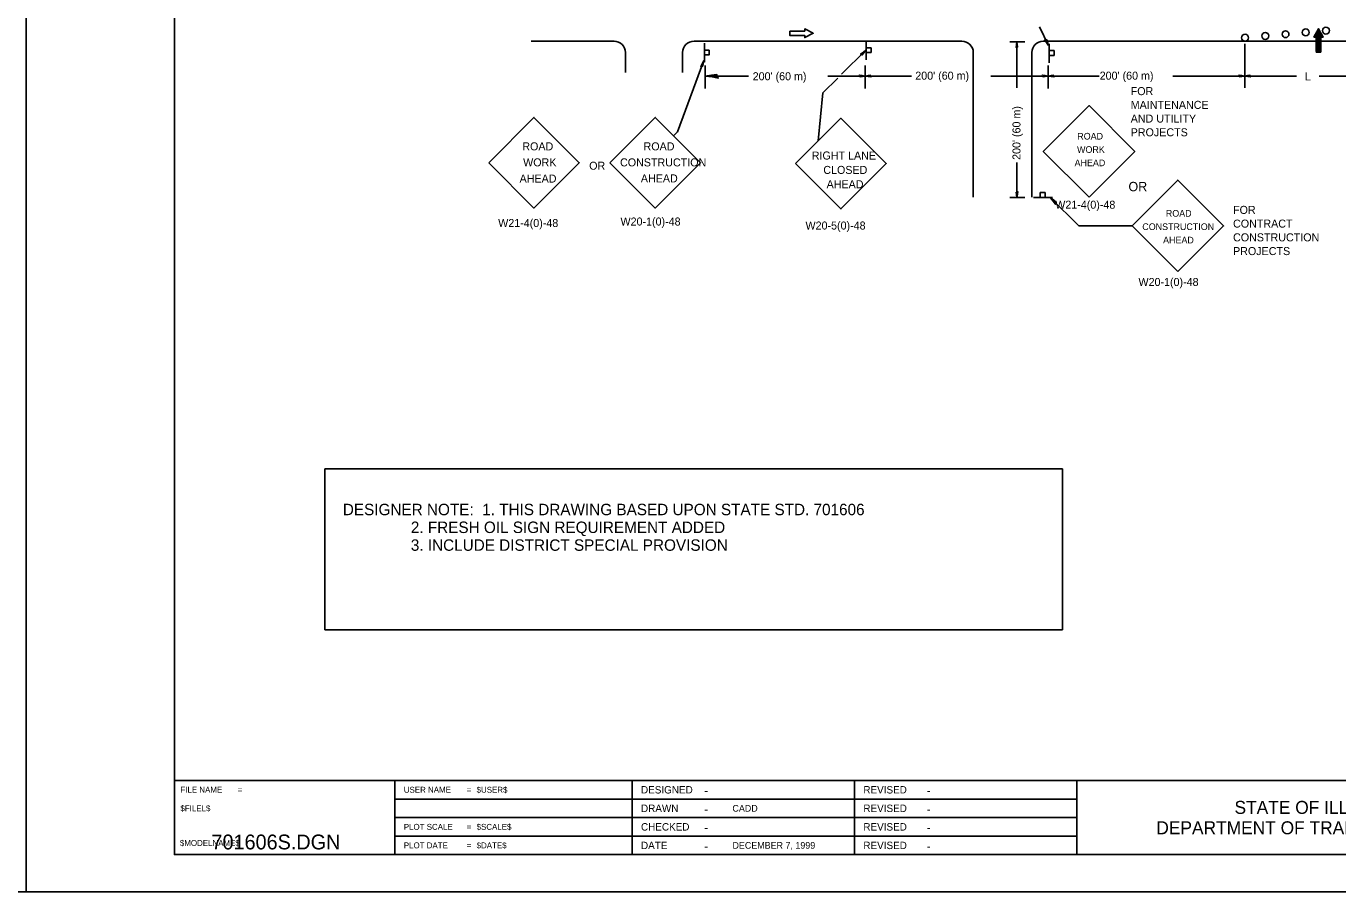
# Model space of a CAD drawing. Extents: x 92217 to 93577, y 75831 to 76271.
# Drawn here: x 92897.4 to 93251.3, y 75831.4 to 76064.9 of the extents above; entities that cross this region are included whole.
import ezdxf

# ---------------------------------------------------------------- set-up
doc = ezdxf.new("R2010")
doc.units = 0
for name, color, linetype in [('Design_PR_EOP', 7, 'Continuous'), ('Design_PR_Roadway Dimensions', 7, 'Continuous'), ('Level 48', 7, 'Continuous'), ('Sheets_50 Reference Boundary', 7, 'Continuous'), ('Sheets_General Details', 7, 'Continuous'), ('Sheets_Printer Plotting Border', 7, 'Continuous'), ('Stage_Construction Traffic Control', 7, 'Continuous'), ('Topo_PMK Symbols', 7, 'Continuous'), ('Topo_Traffic Sign', 7, 'Continuous')]:
    doc.layers.add(name, color=color, linetype=linetype)

msp = doc.modelspace()

# ---------------------------------------------------------------- linework, layer by layer
at = {"layer": 'Design_PR_EOP'}
for p, q in [((93033.63, 76060.86), (93056, 76060.86)), ((93077.6, 76060.86), (93149.84, 76060.86)), ((93171.83, 76060.86), (93308.59, 76060.86)), ((93059.08, 76052.38), (93059.08, 76057.77)), ((93074.51, 76052.38), (93074.51, 76057.77)), ((93152.93, 76018.8), (93152.93, 76057.77)), ((93168.75, 76018.8), (93168.75, 76057.77))]:
    msp.add_line(p, q, dxfattribs=at)
for centre, start, end in [((93056, 76057.77), 0, 90), ((93077.6, 76057.77), 90, 180), ((93149.84, 76057.77), 0, 90), ((93171.83, 76057.77), 90, 180)]:
    msp.add_arc(centre, 3.09, start, end, dxfattribs=at)
at = {"layer": 'Design_PR_Roadway Dimensions'}
for p, q in [((93166.83, 76060.68), (93162.77, 76060.68)), ((93164.71, 76060.68), (93164.71, 76048.28)), ((93226.2, 76060.16), (93226.2, 76048.27)), ((93123.78, 76054.27), (93123.78, 76048.1)), ((93173.15, 76054.27), (93173.15, 76048.1)), ((93080.58, 76051.45), (93092.32, 76051.45)), ((93113.67, 76051.45), (93123.79, 76051.45)), ((93123.79, 76051.45), (93136.29, 76051.45)), ((93157.69, 76051.45), (93173.15, 76051.45)), ((93173.15, 76051.45), (93186.92, 76051.45)), ((93206.82, 76051.45), (93226.2, 76051.45)), ((93226.2, 76051.45), (93240.14, 76051.45)), ((93246.31, 76051.45), (93262.81, 76051.45)), ((93164.71, 76028.15), (93164.71, 76018.71)), ((93166.83, 76018.71), (93162.77, 76018.71))]:
    msp.add_line(p, q, dxfattribs=at)
for points in [[(93164.69, 76059.26), (93164.9, 76059.31), (93164.81, 76059.91), (93164.71, 76060.68), (93164.6, 76059.86), (93164.47, 76059.14), (93164.69, 76059.26), (93164.83, 76059.33), (93164.71, 76060.16), (93164.55, 76059.25), (93164.73, 76059.38), (93164.71, 76059.77), (93164.65, 76059.4)], [(93122.37, 76051.47), (93122.42, 76051.26), (93123.02, 76051.35), (93123.79, 76051.45), (93122.96, 76051.56), (93122.24, 76051.69), (93122.37, 76051.47), (93122.43, 76051.33), (93123.27, 76051.45), (93122.36, 76051.61), (93122.49, 76051.43), (93122.88, 76051.45), (93122.51, 76051.51)], [(93125.2, 76051.43), (93125.16, 76051.64), (93124.56, 76051.55), (93123.79, 76051.45), (93124.61, 76051.34), (93125.33, 76051.21), (93125.2, 76051.43), (93125.14, 76051.57), (93124.3, 76051.45), (93125.22, 76051.29), (93125.08, 76051.47), (93124.7, 76051.44), (93125.07, 76051.38)], [(93171.73, 76051.47), (93171.78, 76051.26), (93172.38, 76051.35), (93173.15, 76051.45), (93172.32, 76051.56), (93171.6, 76051.69), (93171.73, 76051.47), (93171.79, 76051.33), (93172.63, 76051.45), (93171.72, 76051.61), (93171.85, 76051.43), (93172.23, 76051.45), (93171.86, 76051.51)], [(93174.56, 76051.43), (93174.51, 76051.64), (93173.92, 76051.55), (93173.15, 76051.45), (93173.97, 76051.33), (93174.69, 76051.21), (93174.56, 76051.43), (93174.5, 76051.57), (93173.66, 76051.45), (93174.58, 76051.29), (93174.44, 76051.46), (93174.06, 76051.44), (93174.43, 76051.38)], [(93224.78, 76051.47), (93224.83, 76051.26), (93225.43, 76051.35), (93226.2, 76051.45), (93225.38, 76051.56), (93224.66, 76051.69), (93224.78, 76051.47), (93224.85, 76051.33), (93225.68, 76051.45), (93224.77, 76051.61), (93224.91, 76051.43), (93225.29, 76051.45), (93224.92, 76051.51)], [(93227.62, 76051.43), (93227.57, 76051.64), (93226.97, 76051.55), (93226.2, 76051.45), (93227.02, 76051.33), (93227.74, 76051.21), (93227.62, 76051.43), (93227.56, 76051.57), (93226.72, 76051.45), (93227.63, 76051.29), (93227.5, 76051.46), (93227.11, 76051.44), (93227.48, 76051.38)], [(93164.73, 76020.13), (93164.52, 76020.08), (93164.61, 76019.48), (93164.71, 76018.71), (93164.83, 76019.54), (93164.95, 76020.26), (93164.73, 76020.13), (93164.59, 76020.07), (93164.71, 76019.23), (93164.88, 76020.14), (93164.69, 76020.01), (93164.72, 76019.63), (93164.78, 76019.99)]]:
    msp.add_lwpolyline(points, dxfattribs=at)
at = {"layer": 'Level 48'}
msp.add_lwpolyline([(92897.4, 76271.44), (93577.4, 76271.44), (93577.4, 75831.44), (92897.4, 75831.44)], close=True, dxfattribs=at)
at = {"layer": 'Sheets_50 Reference Boundary'}
msp.add_lwpolyline([(92937.4, 76261.43), (93567.4, 76261.43), (93567.4, 75861.44), (92937.4, 75861.44)], close=True, dxfattribs=at)
at = {"layer": 'Sheets_General Details'}
for p, q in [((92937.4, 75861.44), (93567.4, 75861.44)), ((92996.88, 75861.44), (92996.88, 75841.44)), ((93060.88, 75861.44), (93060.88, 75841.44)), ((93120.88, 75861.44), (93120.88, 75841.44)), ((93180.88, 75861.44), (93180.88, 75841.44)), ((92996.88, 75856.44), (93180.88, 75856.44)), ((92996.88, 75851.44), (93180.88, 75851.44)), ((92996.88, 75846.44), (93180.88, 75846.44)), ((93577.4, 75831.44), (92897.4, 75831.44))]:
    msp.add_line(p, q, dxfattribs=at)
for points in [[(92937.4, 76261.44), (93567.4, 76261.44), (93567.4, 75841.44), (92937.4, 75841.44)], [(92977.99, 75945.49), (93177.01, 75945.49), (93177.01, 75902.08), (92977.99, 75902.08)]]:
    msp.add_lwpolyline(points, close=True, dxfattribs=at)
at = {"layer": 'Sheets_Printer Plotting Border'}
for points in [[(92217.4, 75831.44), (92897.4, 75831.44), (92897.4, 76271.44), (92217.4, 76271.44)], [(92897.4, 75831.44), (93577.4, 75831.44), (93577.4, 76271.44), (92897.4, 76271.44)]]:
    msp.add_lwpolyline(points, close=True, dxfattribs=at)
at = {"layer": 'Stage_Construction Traffic Control'}
for centre in [(93226.28, 76061.78), (93231.73, 76062.26), (93237.19, 76062.73), (93242.65, 76063.21), (93248.1, 76063.68)]:
    msp.add_circle(centre, 0.926, dxfattribs=at)
at = {"layer": 'Topo_PMK Symbols'}
msp.add_lwpolyline([(93103.41, 76063.56), (93103.41, 76062.4), (93107.46, 76062.4), (93107.46, 76061.82), (93109.78, 76062.98), (93107.46, 76064.14), (93107.46, 76063.56), (93103.41, 76063.56)], dxfattribs=at)
at = {"layer": 'Topo_Traffic Sign'}
for p, q in [((93173.25, 76059.71), (93170.81, 76064.7)), ((93080.43, 76060.3), (93080.43, 76055.15)), ((93124.06, 76060.92), (93124.06, 76055.78)), ((93173.44, 76060.14), (93173.44, 76055)), ((93073.14, 76036.39), (93080.26, 76055.61)), ((93117.38, 76051.9), (93123.95, 76058.39)), ((93080.58, 76054.27), (93080.58, 76048.1)), ((93112.32, 76046.89), (93116.38, 76050.91)), ((93112.32, 76046.89), (93111.12, 76033.95)), ((93072.07, 76035.32), (93073.14, 76036.39)), ((93169.19, 76018.72), (93174.33, 76018.72)), ((93173.82, 76018.57), (93181.39, 76011.03)), ((93195.78, 76011.03), (93181.39, 76011.03))]:
    msp.add_line(p, q, dxfattribs=at)
for points in [[(93245.49, 76058.02), (93246.72, 76058.02), (93246.72, 76061.93), (93247.34, 76061.93), (93246.1, 76064.19), (93244.87, 76061.93), (93245.49, 76061.93)], [(93125.35, 76059.08), (93124.06, 76059.08), (93124.06, 76057.79), (93125.35, 76057.79)], [(93081.71, 76058.46), (93080.43, 76058.46), (93080.43, 76057.17), (93081.71, 76057.17)], [(93174.73, 76058.3), (93173.44, 76058.3), (93173.44, 76057.02), (93174.73, 76057.02)], [(93022.19, 76028.05), (93034.41, 76015.83), (93046.63, 76028.05), (93034.41, 76040.27)], [(93054.91, 76028.05), (93067.13, 76015.83), (93079.35, 76028.05), (93067.13, 76040.27)], [(93105.01, 76027.84), (93117.23, 76015.62), (93129.45, 76027.84), (93117.23, 76040.05)], [(93171.02, 76020.01), (93171.02, 76018.72), (93172.31, 76018.72), (93172.31, 76020.01)]]:
    msp.add_lwpolyline(points, close=True, dxfattribs=at)
for points in [[(93246.71, 76057.84), (93245.55, 76057.84), (93245.55, 76061.89), (93244.98, 76061.89), (93246.13, 76064.2), (93247.29, 76061.89), (93246.71, 76061.89), (93246.71, 76057.84)], [(93245.6, 76057.87), (93245.58, 76061.92), (93245.07, 76061.91), (93246.13, 76064.11), (93247.22, 76061.93), (93246.65, 76061.92), (93246.66, 76057.89), (93245.64, 76057.87), (93245.63, 76062), (93245.21, 76061.96), (93246.15, 76063.98), (93247.11, 76062), (93246.61, 76061.95), (93246.62, 76057.94), (93245.71, 76057.9), (93245.69, 76062.04), (93245.31, 76062.01), (93246.15, 76063.85), (93247.03, 76062.03), (93246.55, 76062), (93246.55, 76058.01), (93245.77, 76057.94), (93245.74, 76062.11), (93245.42, 76062.07), (93246.15, 76063.71), (93246.94, 76062.09), (93246.5, 76062.03), (93246.51, 76058.04), (93245.82, 76058.01), (93245.84, 76058.1), (93246.44, 76058.07), (93246.46, 76058.18), (93245.84, 76058.15), (93245.82, 76062.14), (93245.54, 76062.14), (93246.15, 76063.56), (93246.86, 76062.14), (93246.44, 76062.09), (93246.44, 76058.24), (93245.91, 76058.24), (93245.93, 76062.16), (93245.66, 76062.2), (93246.15, 76063.4), (93246.75, 76062.22), (93246.37, 76062.12), (93246.4, 76058.32), (93246, 76058.29), (93246, 76062.17), (93245.77, 76062.25), (93246.15, 76063.19), (93246.15, 76063.28), (93246.63, 76062.27), (93246.33, 76062.17), (93246.35, 76058.4), (93246.13, 76058.35), (93246.08, 76062.17), (93245.88, 76062.29), (93246.18, 76063.05), (93246.52, 76062.33), (93246.28, 76062.2), (93246.32, 76058.44), (93246.2, 76058.42), (93246.15, 76062.18), (93245.98, 76062.31), (93246.18, 76062.88), (93246.44, 76062.34), (93246.24, 76062.25), (93246.29, 76058.49), (93246.24, 76058.48), (93246.2, 76062.18), (93246.06, 76062.33), (93246.19, 76062.73), (93246.35, 76062.35), (93246.22, 76062.28), (93246.13, 76062.33), (93246.2, 76062.58), (93246.28, 76062.38), (93246.21, 76062.35), (93246.21, 76062.42), (93245.18, 76061.96), (93246.11, 76063.96), (93246.06, 76062.16), (93246.06, 76058.38), (93246.42, 76058.14), (93245.82, 76058.11), (93245.88, 76058.24), (93245.87, 76062.15), (93245.98, 76062.15), (93245.98, 76058.34)], [(93172.51, 76061.15), (93172.76, 76061.21), (93172.96, 76060.55), (93173.25, 76059.71), (93172.72, 76060.49), (93172.23, 76061.17), (93172.51, 76061.15), (93172.69, 76061.16), (93172.99, 76060.24), (93172.36, 76061.1), (93172.62, 76061.05), (93172.78, 76060.64), (93172.54, 76060.99)], [(93079.68, 76054.09), (93079.92, 76054.06), (93080.06, 76054.74), (93080.26, 76055.61), (93079.81, 76054.77), (93079.39, 76054.04), (93079.68, 76054.09), (93079.85, 76054.11), (93080.05, 76055.05), (93079.52, 76054.13), (93079.77, 76054.21), (93079.89, 76054.63), (93079.68, 76054.26)], [(93122.78, 76057.26), (93122.99, 76057.13), (93123.4, 76057.69), (93123.95, 76058.39), (93123.19, 76057.82), (93122.51, 76057.34), (93122.78, 76057.26), (93122.95, 76057.2), (93123.53, 76057.97), (93122.66, 76057.36), (93122.91, 76057.33), (93123.21, 76057.66), (93122.86, 76057.41)], [(93083.82, 76051.4), (93083.71, 76051.88), (93082.34, 76051.67), (93080.58, 76051.45), (93082.46, 76051.19), (93084.11, 76050.9), (93083.82, 76051.4), (93083.68, 76051.72), (93081.76, 76051.45), (93083.86, 76051.08), (93083.54, 76051.49), (93082.67, 76051.43), (93083.51, 76051.3)], [(93184.18, 76018.76), (93196.53, 76031.1), (93184.18, 76043.45), (93171.84, 76031.1), (93184.18, 76018.76)], [(93208.12, 75998.69), (93220.47, 76011.03), (93208.12, 76023.38), (93195.78, 76011.03), (93208.12, 75998.69)], [(93175.18, 76017.18), (93175.34, 76017.43), (93174.67, 76017.92), (93173.82, 76018.57), (93174.51, 76017.67), (93175.09, 76016.84), (93175.18, 76017.18), (93175.26, 76017.38), (93174.33, 76018.07), (93175.06, 76017.03), (93175.1, 76017.34), (93174.7, 76017.68), (93175.01, 76017.27)]]:
    msp.add_lwpolyline(points, dxfattribs=at)

# ---------------------------------------------------------------- texts
at = {"layer": 'Design_PR_Roadway Dimensions'}
for s, p in [("200' (60 m)", (93093.42, 76050.3)), ("200' (60 m)", (93137.29, 76050.46)), ("200' (60 m)", (93187.05, 76050.46)), ('L', (93242.43, 76050.26))]:
    msp.add_text(s, height=2.16, dxfattribs=at).set_placement(p)
msp.add_text("200' (60 m)", height=2.16, rotation=90, dxfattribs=at).set_placement((93165.68, 76028.82))
at = {"layer": 'Sheets_General Details'}
for s, height, p in [('DESIGNER NOTE:  1. THIS DRAWING BASED UPON STATE STD. 701606', 3.0856, (92982.83, 75932.99)), ('                2. FRESH OIL SIGN REQUIREMENT ADDED', 3.0856, (92982.83, 75928.19)), ('                3. INCLUDE DISTRICT SPECIAL PROVISION', 3.0856, (92982.83, 75923.39)), ('DESIGNED', 2, (93063.28, 75857.94)), ('-', 2.4, (93080.36, 75857.54)), ('REVISED', 2, (93123.28, 75857.94)), ('-', 2.4, (93140.36, 75857.54)), ('DRAWN', 2, (93063.28, 75852.94)), ('CADD', 1.799, (93087.96, 75853.04)), ('REVISED', 2, (93123.28, 75852.94)), ('STATE OF ILLINOIS', 3.5, (93223.43, 75852.44)), ('-', 2.4, (93080.36, 75852.54)), ('-', 2.4, (93140.36, 75852.54)), ('DEPARTMENT OF TRANSPORTATION', 3.5, (93202.33, 75846.94)), ('701606S.DGN', 4, (92947.38, 75842.86)), ('CHECKED', 2, (93063.28, 75847.94)), ('-', 2.4, (93080.36, 75847.54)), ('REVISED', 2, (93123.28, 75847.94)), ('-', 2.4, (93140.36, 75847.54)), ('DATE', 2, (93063.28, 75842.94)), ('-', 2.4, (93080.36, 75842.54)), ('DECEMBER 7, 1999', 1.7993, (93087.96, 75843.04)), ('REVISED', 2, (93123.28, 75842.94)), ('-', 2.4, (93140.36, 75842.54))]:
    msp.add_text(s, height=height, dxfattribs=at).set_placement(p)
for s, p in [('FILE NAME', (92939, 75858.14)), ('=', (92954.45, 75858.14)), ('USER NAME', (92999.28, 75858.14)), ('=', (93016.24, 75858.14)), ('$USER$', (93018.93, 75858.14)), ('$FILEL$', (92939, 75853.14)), ('PLOT SCALE', (92999.28, 75848.14)), ('=', (93016.24, 75848.14)), ('$SCALE$', (93018.93, 75848.14)), ('$MODELNAME$', (92938.86, 75843.79)), ('PLOT DATE', (92999.28, 75843.14)), ('=', (93016.24, 75843.14)), ('$DATE$', (93018.93, 75843.14))]:
    msp.add_text(s, height=1.6, rotation=360, dxfattribs=at).set_placement(p)
at = {"layer": 'Topo_Traffic Sign'}
for s, height, p in [('FOR', 2.16, (93195.42, 76046.29)), ('MAINTENANCE', 2.16, (93195.42, 76042.59)), ('AND UTILITY', 2.16, (93195.42, 76038.89)), ('ROAD', 1.8, (93181, 76034.31)), ('PROJECTS', 2.16, (93195.42, 76035.19)), ('ROAD', 2.16, (93031.26, 76031.39)), ('ROAD', 2.16, (93063.97, 76031.39)), ('RIGHT LANE', 2.16, (93109.36, 76028.92)), ('WORK', 1.8, (93180.94, 76030.71)), ('WORK', 2.16, (93031.48, 76027.08)), ('OR', 2.16, (93049.3, 76026.17)), ('CONSTRUCTION', 2.1598, (93057.63, 76027.07)), ('CLOSED', 2.16, (93112.48, 76025.04)), ('AHEAD', 1.8, (93180.27, 76027.12)), ('AHEAD', 2.16, (93030.52, 76022.7)), ('AHEAD', 2.16, (93063.24, 76022.75)), ('AHEAD', 2.16, (93113.36, 76021.17)), ('OR', 2.52, (93194.82, 76020.37)), ('W21-4(0)-48', 2.1597, (93175.06, 76015.66)), ('FOR', 2.16, (93223.04, 76014.26)), ('W21-4(0)-48', 2.1597, (93024.75, 76010.72)), ('W20-1(0)-48', 2.1597, (93057.75, 76011.12)), ('W20-5(0)-48', 2.1597, (93107.67, 76010.04)), ('CONTRACT', 2.16, (93223.04, 76010.56)), ('CONSTRUCTION', 2.16, (93223.04, 76006.85)), ('PROJECTS', 2.16, (93223.04, 76003.15)), ('W20-1(0)-48', 2.1597, (93197.52, 75994.82))]:
    msp.add_text(s, height=height, dxfattribs=at).set_placement(p)
for s, height, p in [('ROAD', 1.8, (93204.9, 76013.5)), ('CONSTRUCTION', 1.7999, (93198.55, 76009.9)), ('AHEAD', 1.8, (93204.16, 76006.3))]:
    msp.add_text(s, height=height, rotation=0.0011, dxfattribs=at).set_placement(p)

doc.saveas('drawing.dxf')
